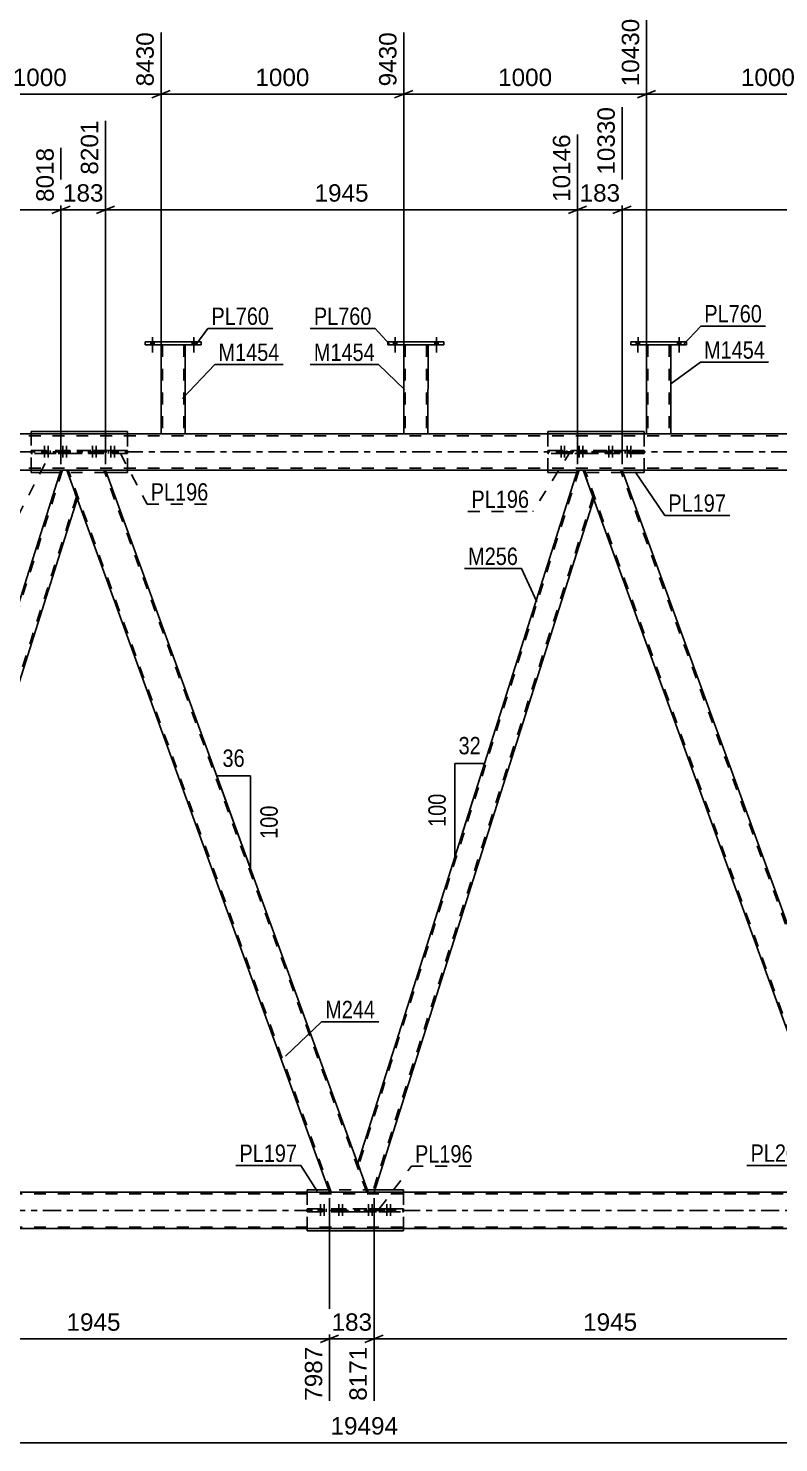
# Model space of a CAD drawing. Header units: millimetres. Extents: x -55 to 786, y -408 to 186.
# Drawn here: x 312.1 to 435.8, y -163.3 to 69.8 of the extents above; entities that cross this region are included whole.
import ezdxf

# ---------------------------------------------------------------- set-up
doc = ezdxf.new("R2010")
doc.units = ezdxf.units.MM
doc.linetypes.add('DXK_LINE_DOT2', pattern=[3.9198, 1.9599, -1.9599])
doc.linetypes.add('DXK_LINE_DOT3', pattern=[5.9187, 2.979, -0.9799, 0.9799, -0.9799])
doc.styles.add('Arial', font='ARIAL.TTF', dxfattribs={"height": 0.2})
doc.styles.add('Arial Narrow', font='ARIALN.TTF', dxfattribs={"height": 0.2})

# ---------------------------------------------------------------- blocks, each defined once
blk = doc.blocks.new('Bolt-318893114-2667 - 2647')
at = {"color": 1, "linetype": 'DXK_LINE_DOT2'}
for p, q in [((359.91, -124.75), (359.91, -125.23)), ((360.27, -123.95), (360.27, -126.95)), ((360.51, -124.75), (360.51, -125.23)), ((360.63, -124.75), (360.63, -125.23)), ((360.87, -123.95), (360.87, -126.95)), ((361.23, -124.75), (361.23, -125.23)), ((362.92, -124.75), (362.92, -125.23)), ((363.28, -123.95), (363.28, -126.95)), ((363.53, -124.75), (363.53, -125.23)), ((363.64, -124.75), (363.64, -125.23)), ((363.89, -123.95), (363.89, -126.95)), ((364.25, -124.75), (364.25, -125.23))]:
    blk.add_line(p, q, dxfattribs=at)
blk = doc.blocks.new('Bolt-318893114-2668 - 2647')
at = {"color": 1, "linetype": 'DXK_LINE_DOT2'}
for p, q in [((367.82, -124.75), (367.82, -125.23)), ((368.18, -123.95), (368.18, -127.15)), ((368.42, -124.75), (368.42, -125.23)), ((368.54, -124.75), (368.54, -125.23)), ((368.78, -123.95), (368.78, -127.15)), ((369.14, -124.75), (369.14, -125.23)), ((370.83, -124.75), (370.83, -125.23)), ((371.19, -123.95), (371.19, -127.15)), ((371.43, -124.75), (371.43, -125.23)), ((371.55, -124.75), (371.55, -125.23)), ((371.79, -123.95), (371.79, -127.15)), ((372.15, -124.75), (372.15, -125.23))]:
    blk.add_line(p, q, dxfattribs=at)
blk = doc.blocks.new('Bolt-318893114-2880 - 2647')
at = {"color": 1, "linetype": 'DXK_LINE_DOT2'}
for p, q in [((314.41, 0.23), (314.41, -0.25)), ((314.77, 1.03), (314.77, -2.17)), ((315.01, 0.23), (315.01, -0.25)), ((315.13, 0.23), (315.13, -0.25)), ((315.37, 1.03), (315.37, -2.17)), ((315.73, 0.23), (315.73, -0.25)), ((317.43, 0.23), (317.43, -0.25)), ((317.79, 1.03), (317.79, -2.17)), ((318.03, 0.23), (318.03, -0.25)), ((318.15, 0.23), (318.15, -0.25)), ((318.39, 1.03), (318.39, -2.17)), ((318.75, 0.23), (318.75, -0.25))]:
    blk.add_line(p, q, dxfattribs=at)
blk = doc.blocks.new('Bolt-318893114-2704 - 2647')
at = {"color": 1, "linetype": 'DXK_LINE_DOT2'}
for p, q in [((407.45, 0.23), (407.45, -0.25)), ((407.81, 1.03), (407.81, -1.97)), ((408.06, 0.23), (408.06, -0.25)), ((408.17, 0.23), (408.17, -0.25)), ((408.42, 1.03), (408.42, -1.97)), ((408.78, 0.23), (408.78, -0.25)), ((410.47, 0.23), (410.47, -0.25)), ((410.83, 1.03), (410.83, -1.97)), ((411.07, 0.23), (411.07, -0.25)), ((411.19, 0.23), (411.19, -0.25)), ((411.43, 1.03), (411.43, -1.97)), ((411.79, 0.23), (411.79, -0.25))]:
    blk.add_line(p, q, dxfattribs=at)
blk = doc.blocks.new('Part-318893114-2771 - 2647')
at = {"color": 2, "linetype": 'Continuous'}
for p, q in [((402.63, -3), (366.41, -117.23)), ((405.32, -7.77), (369.09, -122))]:
    blk.add_line(p, q, dxfattribs=at)
at = {"color": 7, "linetype": 'DXK_LINE_DOT2'}
for p, q in [((402.89, -3), (366.54, -117.6)), ((403.58, -3), (402.63, -3)), ((403.58, -3), (405.32, -7.77)), ((405.18, -7.4), (368.84, -122)), ((368.15, -122), (366.41, -117.23)), ((369.09, -122), (368.15, -122))]:
    blk.add_line(p, q, dxfattribs=at)
blk = doc.blocks.new('Bolt-318893114-2787 - 2647')
at = {"linetype": 'Continuous'}
for points in [[(412.31, 17.64), (412.87, 17.64), (412.87, 18.12), (412.31, 18.12)], [(412.31, 17.64), (412.87, 17.64), (412.87, 18.12), (412.31, 18.12)], [(419.11, 17.64), (419.67, 17.64), (419.67, 18.12), (419.11, 18.12)], [(419.11, 17.64), (419.67, 17.64), (419.67, 18.12), (419.11, 18.12)]]:
    blk.add_hatch(color=1, dxfattribs=at).paths.add_polyline_path(points)
at = {"color": 1, "linetype": 'Continuous'}
for p, q in [((412.6, 18.92), (412.59, 16.4)), ((412.6, 18.92), (412.59, 16.4)), ((419.4, 18.92), (419.39, 16.4)), ((419.4, 18.92), (419.39, 16.4)), ((412.31, 18.12), (412.31, 17.64)), ((412.31, 18.12), (412.31, 17.64)), ((412.87, 18.12), (412.87, 17.64)), ((412.87, 18.12), (412.87, 17.64)), ((419.11, 18.12), (419.11, 17.64)), ((419.11, 18.12), (419.11, 17.64)), ((419.67, 18.12), (419.67, 17.64)), ((419.67, 18.12), (419.67, 17.64))]:
    blk.add_line(p, q, dxfattribs=at)
blk = doc.blocks.new('Part-318893114-2817 - 2647')
at = {"color": 2, "linetype": 'Continuous'}
for p, q in [((361.76, -122), (318.45, -3)), ((318.45, -3), (324.83, -3)), ((368.15, -122), (324.83, -3)), ((368.11, -122), (361.76, -122)), ((368.15, -122), (368.11, -122))]:
    blk.add_line(p, q, dxfattribs=at)
at = {"color": 7, "linetype": 'DXK_LINE_DOT2'}
for p, q in [((362.02, -122), (318.7, -3)), ((367.89, -122), (324.58, -3))]:
    blk.add_line(p, q, dxfattribs=at)
blk = doc.blocks.new('Bolt-318893114-2853 - 2647')
at = {"color": 1, "linetype": 'DXK_LINE_DOT2'}
for p, q in [((399.55, 0.23), (399.55, -0.25)), ((399.91, 1.03), (399.91, -2.17)), ((400.15, 0.23), (400.15, -0.25)), ((400.27, 0.23), (400.27, -0.25)), ((400.51, 1.03), (400.51, -2.17)), ((400.87, 0.23), (400.87, -0.25)), ((402.56, 0.23), (402.56, -0.25)), ((402.92, 1.03), (402.92, -2.17)), ((403.16, 0.23), (403.16, -0.25)), ((403.28, 0.23), (403.28, -0.25)), ((403.52, 1.03), (403.52, -2.17)), ((403.88, 0.23), (403.88, -0.25))]:
    blk.add_line(p, q, dxfattribs=at)
blk = doc.blocks.new('Bolt-318893114-2854 - 2647')
at = {"linetype": 'Continuous'}
for points in [[(372.31, 17.64), (372.87, 17.64), (372.87, 18.12), (372.31, 18.12)], [(372.31, 17.64), (372.87, 17.64), (372.87, 18.12), (372.31, 18.12)], [(379.11, 17.64), (379.67, 17.64), (379.67, 18.12), (379.11, 18.12)], [(379.11, 17.64), (379.67, 17.64), (379.67, 18.12), (379.11, 18.12)]]:
    blk.add_hatch(color=1, dxfattribs=at).paths.add_polyline_path(points)
at = {"color": 1, "linetype": 'Continuous'}
for p, q in [((372.59, 18.92), (372.59, 16.4)), ((372.59, 18.92), (372.59, 16.4)), ((379.39, 18.92), (379.39, 16.4)), ((379.39, 18.92), (379.39, 16.4)), ((372.31, 18.12), (372.31, 17.64)), ((372.31, 18.12), (372.31, 17.64)), ((372.87, 18.12), (372.87, 17.64)), ((372.87, 18.12), (372.87, 17.64)), ((379.11, 18.12), (379.11, 17.64)), ((379.11, 18.12), (379.11, 17.64)), ((379.67, 18.12), (379.67, 17.64)), ((379.67, 18.12), (379.67, 17.64))]:
    blk.add_line(p, q, dxfattribs=at)
blk = doc.blocks.new('Bolt-318893114-2855 - 2647')
at = {"color": 1, "linetype": 'DXK_LINE_DOT2'}
for p, q in [((322.32, 0.23), (322.32, -0.25)), ((322.68, 1.03), (322.68, -1.97)), ((322.92, 0.23), (322.92, -0.25)), ((323.04, 0.23), (323.04, -0.25)), ((323.28, 1.03), (323.28, -1.97)), ((323.64, 0.23), (323.64, -0.25)), ((325.34, 0.23), (325.34, -0.25)), ((325.7, 1.03), (325.7, -1.97)), ((325.94, 0.23), (325.94, -0.25)), ((326.06, 0.23), (326.06, -0.25)), ((326.3, 1.03), (326.3, -1.97)), ((326.66, 0.23), (326.66, -0.25))]:
    blk.add_line(p, q, dxfattribs=at)
blk = doc.blocks.new('Bolt-318893114-2879 - 2647')
at = {"linetype": 'Continuous'}
for points in [[(332.31, 17.64), (332.87, 17.64), (332.87, 18.12), (332.31, 18.12)], [(332.31, 17.64), (332.87, 17.64), (332.87, 18.12), (332.31, 18.12)], [(339.11, 17.64), (339.67, 17.64), (339.67, 18.12), (339.11, 18.12)], [(339.11, 17.64), (339.67, 17.64), (339.67, 18.12), (339.11, 18.12)]]:
    blk.add_hatch(color=1, dxfattribs=at).paths.add_polyline_path(points)
at = {"color": 1, "linetype": 'Continuous'}
for p, q in [((332.6, 18.92), (332.59, 16.4)), ((332.6, 18.92), (332.59, 16.4)), ((339.4, 18.92), (339.39, 16.4)), ((339.4, 18.92), (339.39, 16.4)), ((332.31, 18.12), (332.31, 17.64)), ((332.31, 18.12), (332.31, 17.64)), ((332.87, 18.12), (332.87, 17.64)), ((332.87, 18.12), (332.87, 17.64)), ((339.11, 18.12), (339.11, 17.64)), ((339.11, 18.12), (339.11, 17.64)), ((339.67, 18.12), (339.67, 17.64)), ((339.67, 18.12), (339.67, 17.64))]:
    blk.add_line(p, q, dxfattribs=at)
blk = doc.blocks.new('Part-318893114-2912 - 2647')
at = {"color": 2, "linetype": 'Continuous'}
for p, q in [((317.5, -3), (281.28, -117.23)), ((320.18, -7.77), (283.96, -122))]:
    blk.add_line(p, q, dxfattribs=at)
at = {"color": 7, "linetype": 'DXK_LINE_DOT2'}
for p, q in [((317.75, -3), (281.41, -117.6)), ((318.45, -3), (317.5, -3)), ((318.45, -3), (320.18, -7.77)), ((320.05, -7.4), (283.71, -122)), ((283.01, -122), (281.28, -117.23)), ((283.96, -122), (283.01, -122))]:
    blk.add_line(p, q, dxfattribs=at)
blk = doc.blocks.new('Part-318893114-2917 - 2647')
at = {"color": 2, "linetype": 'Continuous'}
for p, q in [((446.89, -122), (403.58, -3)), ((403.58, -3), (409.97, -3)), ((453.28, -122), (409.97, -3)), ((453.24, -122), (446.89, -122)), ((453.28, -122), (453.24, -122))]:
    blk.add_line(p, q, dxfattribs=at)
at = {"color": 7, "linetype": 'DXK_LINE_DOT2'}
for p, q in [((447.15, -122), (403.84, -3)), ((453.02, -122), (409.71, -3))]:
    blk.add_line(p, q, dxfattribs=at)
blk = doc.blocks.new('Part-318893114-3226 - 2647')
at = {"color": 2, "linetype": 'Continuous'}
for p, q in [((413.99, 17.64), (413.99, 3)), ((417.99, 3), (417.99, 17.64))]:
    blk.add_line(p, q, dxfattribs=at)
at = {"color": 7, "linetype": 'DXK_LINE_DOT2'}
for p, q in [((417.99, 17.64), (413.99, 17.64)), ((414.23, 17.64), (414.23, 3)), ((417.75, 17.64), (417.75, 3)), ((417.99, 3), (413.99, 3)), ((417.99, 3), (417.99, 3)), ((417.99, 3), (417.99, 3))]:
    blk.add_line(p, q, dxfattribs=at)
blk = doc.blocks.new('Part-318893114-2940 - 2647')
at = {"color": 2, "linetype": 'Continuous'}
for p, q in [((312.61, 3.39), (312.61, 3)), ((328.46, 3.39), (312.61, 3.39)), ((328.46, 3.39), (328.46, 3)), ((312.61, -3), (312.61, -3.41)), ((312.61, -3.41), (317.37, -3.41)), ((328.46, -3.41), (324.98, -3.41)), ((328.46, -3.41), (328.46, -3))]:
    blk.add_line(p, q, dxfattribs=at)
at = {"color": 7, "linetype": 'DXK_LINE_DOT2'}
for p, q in [((312.61, 3), (312.61, -3)), ((328.46, 3), (328.46, 2.95)), ((328.46, -3), (328.46, 2.95)), ((324.98, -3.41), (317.37, -3.41))]:
    blk.add_line(p, q, dxfattribs=at)
blk = doc.blocks.new('Part-318893114-2945 - 2647')
at = {"color": 7, "linetype": 'DXK_LINE_DOT2'}
for p, q in [((312.61, 0.23), (328.46, 0.23)), ((319.02, 0.23), (312.61, 0.23)), ((312.61, 0.23), (312.61, 0.23)), ((312.61, -0.25), (312.61, 0.23)), ((322.05, 0.23), (319.02, 0.23)), ((319.02, 0.23), (319.02, -0.25)), ((328.46, 0.23), (322.05, 0.23)), ((322.05, 0.23), (322.05, -0.25)), ((328.46, 0.23), (328.46, 0.23)), ((328.46, 0.23), (328.46, -0.25)), ((328.46, -0.25), (312.61, -0.25)), ((319.02, -0.25), (312.61, -0.25)), ((319.02, -0.25), (322.05, -0.25)), ((322.05, -0.25), (328.46, -0.25))]:
    blk.add_line(p, q, dxfattribs=at)
blk = doc.blocks.new('Part-318893114-2978 - 2647')
at = {"color": 2, "linetype": 'Continuous'}
for p, q in [((397.74, 3.39), (397.74, 3)), ((413.6, 3.39), (397.74, 3.39)), ((413.6, 3.39), (413.6, 3)), ((397.74, -3.41), (397.74, -3)), ((402.5, -3.41), (397.74, -3.41)), ((413.6, -3.41), (410.12, -3.41)), ((413.6, -3.41), (413.6, -3))]:
    blk.add_line(p, q, dxfattribs=at)
at = {"color": 7, "linetype": 'DXK_LINE_DOT2'}
for p, q in [((397.74, 3), (397.74, 2.95)), ((397.74, -3), (397.74, 2.95)), ((413.6, 3), (413.6, 2.95)), ((413.6, -3), (413.6, 2.95)), ((410.12, -3.41), (402.5, -3.41))]:
    blk.add_line(p, q, dxfattribs=at)
blk = doc.blocks.new('Part-318893114-2983 - 2647')
at = {"color": 7, "linetype": 'DXK_LINE_DOT2'}
for p, q in [((397.74, 0.23), (413.6, 0.23)), ((404.15, 0.23), (397.74, 0.23)), ((397.74, 0.23), (397.74, 0.23)), ((397.74, -0.25), (397.74, 0.23)), ((407.19, 0.23), (404.15, 0.23)), ((404.15, 0.23), (404.15, -0.25)), ((413.6, 0.23), (407.19, 0.23)), ((407.19, 0.23), (407.19, -0.25)), ((413.6, 0.23), (413.6, 0.23)), ((413.6, 0.23), (413.6, -0.25)), ((413.6, -0.25), (397.74, -0.25)), ((404.15, -0.25), (397.74, -0.25)), ((404.15, -0.25), (407.19, -0.25)), ((407.19, -0.25), (413.6, -0.25))]:
    blk.add_line(p, q, dxfattribs=at)
blk = doc.blocks.new('Part-318893114-3007 - 2647')
at = {"color": 2, "linetype": 'Continuous'}
for p, q in [((361.61, -121.59), (358.1, -121.59)), ((358.1, -122), (358.1, -121.59)), ((373.96, -121.59), (369.23, -121.59)), ((373.96, -122), (373.96, -121.59)), ((358.1, -128.39), (358.1, -128)), ((373.96, -128.39), (373.96, -128)), ((373.96, -128.39), (358.1, -128.39))]:
    blk.add_line(p, q, dxfattribs=at)
at = {"color": 7, "linetype": 'DXK_LINE_DOT2'}
for p, q in [((358.1, -128), (358.1, -122)), ((369.23, -121.59), (361.61, -121.59)), ((373.96, -128), (373.96, -122))]:
    blk.add_line(p, q, dxfattribs=at)
blk = doc.blocks.new('Part-318893114-3025 - 2647')
at = {"color": 7, "linetype": 'DXK_LINE_DOT2'}
for p, q in [((358.1, -124.75), (373.96, -124.75)), ((364.51, -124.75), (358.1, -124.75)), ((358.1, -124.75), (358.1, -124.75)), ((358.1, -124.75), (358.1, -125.23)), ((358.1, -125.23), (373.96, -125.23)), ((364.51, -125.23), (358.1, -125.23)), ((367.55, -124.75), (364.51, -124.75)), ((364.51, -124.75), (364.51, -125.23)), ((364.51, -125.23), (367.55, -125.23)), ((373.96, -124.75), (367.55, -124.75)), ((367.55, -124.75), (367.55, -125.23)), ((367.55, -125.23), (373.96, -125.23)), ((373.96, -124.75), (373.96, -124.75)), ((373.96, -125.23), (373.96, -124.75))]:
    blk.add_line(p, q, dxfattribs=at)
blk = doc.blocks.new('Part-318893114-3066 - 2647')
at = {"color": 2, "linetype": 'Continuous'}
for p, q in [((371.39, 17.64), (371.39, 18.12)), ((380.59, 18.12), (371.39, 18.12)), ((380.59, 17.64), (371.39, 17.64)), ((380.59, 17.64), (380.59, 18.12))]:
    blk.add_line(p, q, dxfattribs=at)
blk = doc.blocks.new('Part-318893114-3071 - 2647')
at = {"color": 2, "linetype": 'Continuous'}
for p, q in [((373.99, 17.64), (373.98, 3)), ((377.98, 3), (377.99, 17.64))]:
    blk.add_line(p, q, dxfattribs=at)
at = {"color": 7, "linetype": 'DXK_LINE_DOT2'}
for p, q in [((377.99, 17.64), (373.99, 17.64)), ((374.23, 17.64), (374.22, 3)), ((377.75, 17.64), (377.74, 3)), ((377.98, 3), (373.98, 3)), ((377.98, 3), (377.98, 3)), ((377.98, 3), (377.98, 3))]:
    blk.add_line(p, q, dxfattribs=at)
blk = doc.blocks.new('Part-318893114-3076 - 2647')
at = {"color": 2, "linetype": 'Continuous'}
for p, q in [((331.39, 17.64), (331.39, 18.12)), ((340.59, 18.12), (331.39, 18.12)), ((340.59, 17.64), (331.39, 17.64)), ((340.59, 17.64), (340.59, 18.12))]:
    blk.add_line(p, q, dxfattribs=at)
blk = doc.blocks.new('Part-318893114-3128 - 2647')
at = {"color": 2, "linetype": 'Continuous'}
for p, q in [((333.99, 17.64), (333.99, 3)), ((337.99, 3), (337.99, 17.64))]:
    blk.add_line(p, q, dxfattribs=at)
at = {"color": 7, "linetype": 'DXK_LINE_DOT2'}
for p, q in [((337.99, 17.64), (333.99, 17.64)), ((334.23, 17.64), (334.23, 3)), ((337.75, 17.64), (337.75, 3)), ((337.99, 3), (333.99, 3)), ((337.99, 3), (337.99, 3)), ((337.99, 3), (337.99, 3))]:
    blk.add_line(p, q, dxfattribs=at)
blk = doc.blocks.new('Part-318893114-3148 - 2647')
at = {"color": 2, "linetype": 'Continuous'}
for p, q in [((411.39, 17.64), (411.39, 18.12)), ((420.59, 18.12), (411.39, 18.12)), ((420.59, 17.64), (411.39, 17.64)), ((420.59, 17.64), (420.59, 18.12))]:
    blk.add_line(p, q, dxfattribs=at)
blk = doc.blocks.new('Part-318893114-3174 - 2647')
at = {"color": 7, "linetype": 'DXK_LINE_DOT2'}
for p, q in [((722.69, -122.24), (42.27, -122.24)), ((368.15, -122), (361.76, -122)), ((722.69, -127.76), (42.27, -127.76))]:
    blk.add_line(p, q, dxfattribs=at)
at = {"color": 2, "linetype": 'Continuous'}
for p, q in [((361.76, -122), (283.01, -122)), ((446.89, -122), (368.15, -122)), ((722.69, -128), (46.27, -128))]:
    blk.add_line(p, q, dxfattribs=at)
at = {"color": 7, "linetype": 'DXK_LINE_DOT3'}
blk.add_line((42.27, -125), (722.69, -125), dxfattribs=at)
blk = doc.blocks.new('Part-318893114-3189 - 2647')
at = {"color": 2, "linetype": 'Continuous'}
for p, q in [((698.22, 3), (32.07, 3)), ((318.45, -3), (239.7, -3)), ((403.58, -3), (324.83, -3)), ((488.74, -3), (409.97, -3))]:
    blk.add_line(p, q, dxfattribs=at)
at = {"color": 7, "linetype": 'DXK_LINE_DOT2'}
for p, q in [((702.22, 2.68), (32.07, 2.68)), ((702.22, -2.68), (32.07, -2.68)), ((324.83, -3), (318.45, -3)), ((409.97, -3), (403.58, -3))]:
    blk.add_line(p, q, dxfattribs=at)
at = {"color": 7, "linetype": 'DXK_LINE_DOT3'}
blk.add_line((32.07, 0), (712.22, 0), dxfattribs=at)
blk = doc.blocks.new('StraightDimension-318893114-3687 - 2647')
at = {"color": 7, "linetype": 'Continuous'}
for p, q in [((409.97, -2), (409.97, 56.82)), ((487.77, -2), (487.77, 52.32)), ((411.47, 40.5), (408.47, 39.3)), ((409.97, 39.9), (487.77, 39.9)), ((486.27, 39.3), (489.27, 40.5))]:
    blk.add_line(p, q, dxfattribs=at)
at = {"color": 0, "linetype": 'Continuous'}
blk.add_wipeout([(487.17, 52.92), (482.97, 52.92), (482.97, 40.6), (487.17, 40.6)], dxfattribs=at)
at = {"color": 0}
blk.add_wipeout([(453.91, 40.65), (453.91, 44.85), (443.82, 44.85), (443.82, 40.65)], dxfattribs=at)
at = {"color": 3, "linetype": 'Continuous', "style": 'Arial'}
blk.add_text('12275', height=2.865, rotation=90.0002, dxfattribs=at).set_placement((486.57, 41.2))
at = {"color": 3, "style": 'Arial'}
blk.add_text('1945', height=2.865, dxfattribs=at).set_placement((444.42, 41.25))
blk = doc.blocks.new('StraightDimension-318893114-3668 - 2647')
at = {"color": 7, "linetype": 'Continuous'}
for p, q in [((409.97, -2), (409.97, 56.82)), ((402.63, -2), (402.63, 52.32)), ((401.13, 39.3), (404.13, 40.5)), ((402.63, 39.9), (409.97, 39.9)), ((411.47, 40.5), (408.47, 39.3))]:
    blk.add_line(p, q, dxfattribs=at)
at = {"color": 0}
blk.add_wipeout([(410.24, 40.65), (410.24, 44.85), (402.37, 44.85), (402.37, 40.65)], dxfattribs=at)
at = {"color": 0, "linetype": 'Continuous'}
blk.add_wipeout([(409.37, 57.42), (405.17, 57.42), (405.17, 45.1), (409.37, 45.1)], dxfattribs=at)
at = {"color": 3, "linetype": 'Continuous', "style": 'Arial'}
blk.add_text('10330', height=2.865, rotation=90.0002, dxfattribs=at).set_placement((408.77, 45.7))
at = {"color": 3, "style": 'Arial'}
blk.add_text('183', height=2.865, dxfattribs=at).set_placement((402.97, 41.25))
blk = doc.blocks.new('StraightDimension-318893114-4038 - 2647')
at = {"color": 7, "linetype": 'Continuous'}
for p, q in [((283.96, -123), (283.96, -156.37)), ((361.76, -123), (361.76, -156.37)), ((285.46, -145.58), (282.46, -146.78)), ((283.96, -146.18), (361.76, -146.18)), ((360.26, -146.78), (363.26, -145.58))]:
    blk.add_line(p, q, dxfattribs=at)
at = {"color": 0}
blk.add_wipeout([(327.91, -145.43), (327.91, -141.23), (317.81, -141.23), (317.81, -145.43)], dxfattribs=at)
at = {"color": 0, "linetype": 'Continuous'}
blk.add_wipeout([(361.16, -146.88), (356.96, -146.88), (356.96, -156.97), (361.16, -156.97)], dxfattribs=at)
at = {"color": 3, "style": 'Arial'}
blk.add_text('1945', height=2.865, dxfattribs=at).set_placement((318.41, -144.83))
at = {"color": 3, "linetype": 'Continuous', "style": 'Arial'}
blk.add_text('7987', height=2.865, rotation=90.0002, dxfattribs=at).set_placement((360.56, -156.37))
blk = doc.blocks.new('StraightDimension-318893114-4450 - 2647')
at = {"color": 7, "linetype": 'Continuous'}
for p, q in [((413.99, 15.44), (413.99, 71.37)), ((373.99, 15.44), (373.99, 69.15)), ((375.49, 59.55), (372.49, 58.35)), ((373.99, 58.95), (413.99, 58.95)), ((412.49, 58.35), (415.49, 59.55))]:
    blk.add_line(p, q, dxfattribs=at)
at = {"color": 0, "linetype": 'Continuous'}
blk.add_wipeout([(413.39, 71.97), (409.19, 71.97), (409.19, 59.65), (413.39, 59.65)], dxfattribs=at)
at = {"color": 0}
blk.add_wipeout([(399.04, 59.7), (399.04, 63.9), (388.94, 63.9), (388.94, 59.7)], dxfattribs=at)
at = {"color": 3, "linetype": 'Continuous', "style": 'Arial'}
blk.add_text('10430', height=2.865, rotation=90.0002, dxfattribs=at).set_placement((412.79, 60.25))
at = {"color": 3, "style": 'Arial'}
blk.add_text('1000', height=2.865, dxfattribs=at).set_placement((389.54, 60.3))
blk = doc.blocks.new('StraightDimension-318893114-4183 - 2647')
at = {"color": 7, "linetype": 'Continuous'}
for p, q in [((361.76, -123), (361.76, -156.37)), ((369.09, -123), (369.09, -156.37)), ((360.26, -146.78), (363.26, -145.58)), ((361.76, -146.18), (369.09, -146.18)), ((370.59, -145.58), (367.59, -146.78))]:
    blk.add_line(p, q, dxfattribs=at)
at = {"color": 0}
blk.add_wipeout([(369.36, -145.43), (369.36, -141.23), (361.49, -141.23), (361.49, -145.43)], dxfattribs=at)
at = {"color": 0, "linetype": 'Continuous'}
blk.add_wipeout([(368.49, -146.88), (364.29, -146.88), (364.29, -156.97), (368.49, -156.97)], dxfattribs=at)
at = {"color": 3, "style": 'Arial'}
blk.add_text('183', height=2.865, dxfattribs=at).set_placement((362.09, -144.83))
at = {"color": 3, "linetype": 'Continuous', "style": 'Arial'}
blk.add_text('8171', height=2.865, rotation=90.0002, dxfattribs=at).set_placement((367.89, -156.37))
blk = doc.blocks.new('StraightDimension-318893114-4440 - 2647')
at = {"color": 7, "linetype": 'Continuous'}
for p, q in [((333.99, 15.44), (333.99, 69.15)), ((373.99, 15.44), (373.99, 69.15)), ((335.49, 59.55), (332.49, 58.35)), ((333.99, 58.95), (373.99, 58.95)), ((372.49, 58.35), (375.49, 59.55))]:
    blk.add_line(p, q, dxfattribs=at)
at = {"color": 0, "linetype": 'Continuous'}
blk.add_wipeout([(373.39, 69.75), (369.19, 69.75), (369.19, 59.65), (373.39, 59.65)], dxfattribs=at)
at = {"color": 0}
blk.add_wipeout([(359.04, 59.7), (359.04, 63.9), (348.94, 63.9), (348.94, 59.7)], dxfattribs=at)
at = {"color": 3, "linetype": 'Continuous', "style": 'Arial'}
blk.add_text('9430', height=2.865, rotation=90.0002, dxfattribs=at).set_placement((372.79, 60.25))
at = {"color": 3, "style": 'Arial'}
blk.add_text('1000', height=2.865, dxfattribs=at).set_placement((349.54, 60.3))
blk = doc.blocks.new('AngleDimension-318893114-3359 - 2647')
at = {"color": 7, "linetype": 'Continuous'}
for p, q in [((347.14, -64.29), (343.18, -53.4)), ((348.72, -53.4), (343.18, -53.4)), ((348.72, -68.63), (343.18, -53.4)), ((348.72, -68.63), (348.72, -53.4))]:
    blk.add_line(p, q, dxfattribs=at)
at = {"color": 0}
for points in [[(348.38, -52.5), (348.38, -48.3), (343.52, -48.3), (343.52, -52.5)], [(353.82, -57.67), (349.62, -57.67), (349.62, -64.36), (353.82, -64.36)]]:
    blk.add_wipeout(points, dxfattribs=at)
at = {"color": 3, "style": 'Arial Narrow'}
blk.add_text('36', height=2.863, dxfattribs=at).set_placement((344.12, -51.9))
blk.add_text('100', height=2.863, rotation=90.0002, dxfattribs=at).set_placement((353.22, -63.76))
blk = doc.blocks.new('AngleDimension-318893114-3373 - 2647')
at = {"color": 7, "linetype": 'Continuous'}
for p, q in [((382.41, -51.33), (387.31, -51.33)), ((382.41, -66.78), (387.31, -51.33)), ((382.41, -66.78), (382.41, -51.33)), ((383.53, -63.24), (387.31, -51.33))]:
    blk.add_line(p, q, dxfattribs=at)
at = {"color": 0}
for points in [[(387.29, -50.43), (387.29, -46.23), (382.43, -46.23), (382.43, -50.43)], [(381.51, -55.71), (377.31, -55.71), (377.31, -62.4), (381.51, -62.4)]]:
    blk.add_wipeout(points, dxfattribs=at)
at = {"color": 3, "style": 'Arial Narrow'}
blk.add_text('32', height=2.863, dxfattribs=at).set_placement((383.03, -49.83))
blk.add_text('100', height=2.863, rotation=90.0002, dxfattribs=at).set_placement((380.91, -61.8))
blk = doc.blocks.new('StraightDimension-318893114-3611 - 2647')
at = {"color": 7, "linetype": 'Continuous'}
for p, q in [((239.7, -2), (239.7, 54.59)), ((317.5, -2), (317.5, 50.09)), ((241.2, 40.5), (238.2, 39.3)), ((239.7, 39.9), (317.5, 39.9)), ((316, 39.3), (319, 40.5))]:
    blk.add_line(p, q, dxfattribs=at)
at = {"color": 0, "linetype": 'Continuous'}
blk.add_wipeout([(316.9, 50.69), (312.7, 50.69), (312.7, 40.6), (316.9, 40.6)], dxfattribs=at)
at = {"color": 0}
blk.add_wipeout([(283.65, 40.65), (283.65, 44.85), (273.55, 44.85), (273.55, 40.65)], dxfattribs=at)
at = {"color": 3, "linetype": 'Continuous', "style": 'Arial'}
blk.add_text('8018', height=2.865, rotation=90.0002, dxfattribs=at).set_placement((316.3, 41.2))
at = {"color": 3, "style": 'Arial'}
blk.add_text('1945', height=2.865, dxfattribs=at).set_placement((274.15, 41.25))
blk = doc.blocks.new('StraightDimension-318893114-3630 - 2647')
at = {"color": 7, "linetype": 'Continuous'}
for p, q in [((324.83, -2), (324.83, 54.59)), ((317.5, -2), (317.5, 50.09)), ((316, 39.3), (319, 40.5)), ((317.5, 39.9), (324.83, 39.9)), ((326.33, 40.5), (323.33, 39.3))]:
    blk.add_line(p, q, dxfattribs=at)
at = {"color": 0}
blk.add_wipeout([(325.1, 40.65), (325.1, 44.85), (317.23, 44.85), (317.23, 40.65)], dxfattribs=at)
at = {"color": 0, "linetype": 'Continuous'}
blk.add_wipeout([(324.23, 55.19), (320.03, 55.19), (320.03, 45.1), (324.23, 45.1)], dxfattribs=at)
at = {"color": 3, "linetype": 'Continuous', "style": 'Arial'}
blk.add_text('8201', height=2.865, rotation=90.0002, dxfattribs=at).set_placement((323.63, 45.7))
at = {"color": 3, "style": 'Arial'}
blk.add_text('183', height=2.865, dxfattribs=at).set_placement((317.83, 41.25))
blk = doc.blocks.new('StraightDimension-318893114-3649 - 2647')
at = {"color": 7, "linetype": 'Continuous'}
for p, q in [((324.83, -2), (324.83, 54.59)), ((402.63, -2), (402.63, 52.32)), ((326.33, 40.5), (323.33, 39.3)), ((324.83, 39.9), (402.63, 39.9)), ((401.13, 39.3), (404.13, 40.5))]:
    blk.add_line(p, q, dxfattribs=at)
at = {"color": 0, "linetype": 'Continuous'}
blk.add_wipeout([(402.03, 52.92), (397.83, 52.92), (397.83, 40.6), (402.03, 40.6)], dxfattribs=at)
at = {"color": 0}
blk.add_wipeout([(368.78, 40.65), (368.78, 44.85), (358.69, 44.85), (358.69, 40.65)], dxfattribs=at)
at = {"color": 3, "linetype": 'Continuous', "style": 'Arial'}
blk.add_text('10146', height=2.865, rotation=90.0002, dxfattribs=at).set_placement((401.43, 41.2))
at = {"color": 3, "style": 'Arial'}
blk.add_text('1945', height=2.865, dxfattribs=at).set_placement((359.29, 41.25))
blk = doc.blocks.new('StraightDimension-318893114-3912 - 2647')
at = {"color": 7, "linetype": 'Continuous'}
blk.add_line((-0.64, -163.28), (735.59, -163.28), dxfattribs=at)
at = {"color": 0}
blk.add_wipeout([(373.63, -162.53), (373.63, -158.33), (361.32, -158.33), (361.32, -162.53)], dxfattribs=at)
at = {"color": 3, "style": 'Arial'}
blk.add_text('19494', height=2.865, dxfattribs=at).set_placement((361.92, -161.93))
blk = doc.blocks.new('StraightDimension-318893114-4164 - 2647')
at = {"color": 7, "linetype": 'Continuous'}
for p, q in [((369.09, -123), (369.09, -156.37)), ((446.89, -123), (446.89, -158.6)), ((370.59, -145.58), (367.59, -146.78)), ((369.09, -146.18), (446.89, -146.18)), ((445.39, -146.78), (448.39, -145.58))]:
    blk.add_line(p, q, dxfattribs=at)
at = {"color": 0}
blk.add_wipeout([(413.04, -145.43), (413.04, -141.23), (402.95, -141.23), (402.95, -145.43)], dxfattribs=at)
at = {"color": 0, "linetype": 'Continuous'}
blk.add_wipeout([(446.29, -146.88), (442.09, -146.88), (442.09, -159.2), (446.29, -159.2)], dxfattribs=at)
at = {"color": 3, "style": 'Arial'}
blk.add_text('1945', height=2.865, dxfattribs=at).set_placement((403.55, -144.83))
at = {"color": 3, "linetype": 'Continuous', "style": 'Arial'}
blk.add_text('10116', height=2.865, rotation=90.0002, dxfattribs=at).set_placement((445.69, -158.6))
blk = doc.blocks.new('StraightDimension-318893114-4430 - 2647')
at = {"color": 7, "linetype": 'Continuous'}
for p, q in [((293.99, 15.44), (293.99, 69.15)), ((333.99, 15.44), (333.99, 69.15)), ((295.49, 59.55), (292.49, 58.35)), ((293.99, 58.95), (333.99, 58.95)), ((332.49, 58.35), (335.49, 59.55))]:
    blk.add_line(p, q, dxfattribs=at)
at = {"color": 0, "linetype": 'Continuous'}
blk.add_wipeout([(333.39, 69.75), (329.19, 69.75), (329.19, 59.65), (333.39, 59.65)], dxfattribs=at)
at = {"color": 0}
blk.add_wipeout([(319.04, 59.7), (319.04, 63.9), (308.95, 63.9), (308.95, 59.7)], dxfattribs=at)
at = {"color": 3, "linetype": 'Continuous', "style": 'Arial'}
blk.add_text('8430', height=2.865, rotation=90.0002, dxfattribs=at).set_placement((332.79, 60.25))
at = {"color": 3, "style": 'Arial'}
blk.add_text('1000', height=2.865, dxfattribs=at).set_placement((309.55, 60.3))
blk = doc.blocks.new('StraightDimension-318893114-4460 - 2647')
at = {"color": 7, "linetype": 'Continuous'}
for p, q in [((413.99, 15.44), (413.99, 71.37)), ((453.99, 15.44), (453.99, 71.37)), ((415.49, 59.55), (412.49, 58.35)), ((413.99, 58.95), (453.99, 58.95)), ((452.49, 58.35), (455.49, 59.55))]:
    blk.add_line(p, q, dxfattribs=at)
at = {"color": 0, "linetype": 'Continuous'}
blk.add_wipeout([(453.39, 71.97), (449.19, 71.97), (449.19, 59.65), (453.39, 59.65)], dxfattribs=at)
at = {"color": 0}
blk.add_wipeout([(439.04, 59.7), (439.04, 63.9), (428.95, 63.9), (428.95, 59.7)], dxfattribs=at)
at = {"color": 3, "linetype": 'Continuous', "style": 'Arial'}
blk.add_text('11430', height=2.865, rotation=90.0002, dxfattribs=at).set_placement((452.79, 60.25))
at = {"color": 3, "style": 'Arial'}
blk.add_text('1000', height=2.865, dxfattribs=at).set_placement((429.55, 60.3))
blk = doc.blocks.new('Mark-318893114-3067 - 2647')
at = {"color": 0}
blk.add_wipeout([(369.23, 14.99), (369.23, 17.99), (359.18, 17.99), (359.18, 14.99)], dxfattribs=at)
blk.add_wipeout([(369.23, 14.99), (369.23, 17.99), (359.18, 17.99), (359.18, 14.99)], dxfattribs=at)
at = {"color": 30, "linetype": 'Continuous'}
for p in [(358.58, 14.39), (374.09, 10.27)]:
    blk.add_line(p, (369.83, 14.39), dxfattribs=at)
at = {"color": 3, "style": 'Arial Narrow'}
blk.add_text('M1454', height=2.863, dxfattribs=at).set_placement((359.18, 14.99))
blk = doc.blocks.new('Mark-318893114-2767 - 2647')
at = {"color": 0}
blk.add_wipeout([(392.82, -18.63), (392.82, -15.63), (384.6, -15.63), (384.6, -18.63)], dxfattribs=at)
blk.add_wipeout([(392.82, -18.63), (392.82, -15.63), (384.6, -15.63), (384.6, -18.63)], dxfattribs=at)
at = {"color": 30, "linetype": 'Continuous'}
for p in [(384, -19.23), (395.93, -24.71)]:
    blk.add_line(p, (393.42, -19.23), dxfattribs=at)
at = {"color": 3, "style": 'Arial Narrow'}
blk.add_text('M256', height=2.863, dxfattribs=at).set_placement((384.6, -18.63))
blk = doc.blocks.new('Mark-318893114-2813 - 2647')
at = {"color": 0}
blk.add_wipeout([(369.27, -93.32), (369.27, -90.32), (361.05, -90.32), (361.05, -93.32)], dxfattribs=at)
blk.add_wipeout([(369.27, -93.32), (369.27, -90.32), (361.05, -90.32), (361.05, -93.32)], dxfattribs=at)
at = {"color": 30, "linetype": 'Continuous'}
for p, q in [((354.52, -99.58), (360.45, -93.92)), ((360.45, -93.92), (369.87, -93.92))]:
    blk.add_line(p, q, dxfattribs=at)
at = {"color": 3, "style": 'Arial Narrow'}
blk.add_text('M244', height=2.863, dxfattribs=at).set_placement((361.05, -93.32))
blk = doc.blocks.new('Mark-318893114-2864 - 2647')
at = {"color": 0}
blk.add_wipeout([(440.65, -116.99), (440.65, -113.99), (431.15, -113.99), (431.15, -116.99)], dxfattribs=at)
blk.add_wipeout([(440.65, -116.99), (440.65, -113.99), (431.15, -113.99), (431.15, -116.99)], dxfattribs=at)
at = {"color": 30, "linetype": 'Continuous'}
for p in [(430.55, -117.59), (443.74, -121.89)]:
    blk.add_line(p, (441.25, -117.59), dxfattribs=at)
at = {"color": 3, "style": 'Arial Narrow'}
blk.add_text('PL206', height=2.863, dxfattribs=at).set_placement((431.15, -116.99))
blk = doc.blocks.new('Mark-318893114-3144 - 2647')
at = {"color": 0}
blk.add_wipeout([(433.03, 21.35), (433.03, 24.35), (423.53, 24.35), (423.53, 21.35)], dxfattribs=at)
blk.add_wipeout([(433.03, 21.35), (433.03, 24.35), (423.53, 24.35), (423.53, 21.35)], dxfattribs=at)
at = {"color": 30, "linetype": 'Continuous'}
for p, q in [((420.05, 17.64), (422.93, 20.75)), ((422.93, 20.75), (433.63, 20.75))]:
    blk.add_line(p, q, dxfattribs=at)
at = {"color": 3, "style": 'Arial Narrow'}
blk.add_text('PL760', height=2.863, dxfattribs=at).set_placement((423.53, 21.35))
blk = doc.blocks.new('Mark-318893114-3222 - 2647')
at = {"color": 0}
blk.add_wipeout([(433.53, 15.37), (433.53, 18.37), (423.48, 18.37), (423.48, 15.37)], dxfattribs=at)
blk.add_wipeout([(433.53, 15.37), (433.53, 18.37), (423.48, 18.37), (423.48, 15.37)], dxfattribs=at)
at = {"color": 30, "linetype": 'Continuous'}
for p, q in [((417.99, 11.22), (422.88, 14.77)), ((422.88, 14.77), (434.13, 14.77))]:
    blk.add_line(p, q, dxfattribs=at)
at = {"color": 3, "style": 'Arial Narrow'}
blk.add_text('M1454', height=2.863, dxfattribs=at).set_placement((423.48, 15.37))
blk = doc.blocks.new('Mark-318893114-2936 - 2647')
at = {"color": 0}
blk.add_wipeout([(309.11, -11.33), (309.11, -8.33), (299.6, -8.33), (299.6, -11.33)], dxfattribs=at)
blk.add_wipeout([(309.11, -11.33), (309.11, -8.33), (299.6, -8.33), (299.6, -11.33)], dxfattribs=at)
at = {"color": 30, "linetype": 'DXK_LINE_DOT2'}
for p in [(314.88, -1.91), (299, -11.93)]:
    blk.add_line(p, (309.71, -11.93), dxfattribs=at)
at = {"color": 3, "style": 'Arial Narrow'}
blk.add_text('PL197', height=2.863, dxfattribs=at).set_placement((299.6, -11.33))
blk = doc.blocks.new('Mark-318893114-2941 - 2647')
at = {"color": 0}
blk.add_wipeout([(341.8, -8.02), (341.8, -5.02), (332.29, -5.02), (332.29, -8.02)], dxfattribs=at)
blk.add_wipeout([(341.8, -8.02), (341.8, -5.02), (332.29, -5.02), (332.29, -8.02)], dxfattribs=at)
at = {"color": 30, "linetype": 'DXK_LINE_DOT2'}
for p, q in [((327.3, -0.25), (331.69, -8.62)), ((331.69, -8.62), (342.4, -8.62))]:
    blk.add_line(p, q, dxfattribs=at)
at = {"color": 3, "style": 'Arial Narrow'}
blk.add_text('PL196', height=2.863, dxfattribs=at).set_placement((332.29, -8.02))
blk = doc.blocks.new('Mark-318893114-2974 - 2647')
at = {"color": 0}
blk.add_wipeout([(427.11, -9.87), (427.11, -6.87), (417.6, -6.87), (417.6, -9.87)], dxfattribs=at)
blk.add_wipeout([(427.11, -9.87), (427.11, -6.87), (417.6, -6.87), (417.6, -9.87)], dxfattribs=at)
at = {"color": 30, "linetype": 'Continuous'}
for p, q in [((412.14, -3.27), (417, -10.47)), ((417, -10.47), (427.71, -10.47))]:
    blk.add_line(p, q, dxfattribs=at)
at = {"color": 3, "style": 'Arial Narrow'}
blk.add_text('PL197', height=2.863, dxfattribs=at).set_placement((417.6, -9.87))
blk = doc.blocks.new('Mark-318893114-2979 - 2647')
at = {"color": 0}
blk.add_wipeout([(394.65, -9.22), (394.65, -6.22), (385.15, -6.22), (385.15, -9.22)], dxfattribs=at)
blk.add_wipeout([(394.65, -9.22), (394.65, -6.22), (385.15, -6.22), (385.15, -9.22)], dxfattribs=at)
at = {"color": 30, "linetype": 'DXK_LINE_DOT2'}
for p in [(401.59, 0.23), (384.55, -9.82)]:
    blk.add_line(p, (395.25, -9.82), dxfattribs=at)
at = {"color": 3, "style": 'Arial Narrow'}
blk.add_text('PL196', height=2.863, dxfattribs=at).set_placement((385.15, -9.22))
blk = doc.blocks.new('Mark-318893114-3003 - 2647')
at = {"color": 0}
blk.add_wipeout([(356.41, -117.01), (356.41, -114.01), (346.91, -114.01), (346.91, -117.01)], dxfattribs=at)
blk.add_wipeout([(356.41, -117.01), (356.41, -114.01), (346.91, -114.01), (346.91, -117.01)], dxfattribs=at)
at = {"color": 30, "linetype": 'Continuous'}
for p in [(346.31, -117.61), (359.7, -121.82)]:
    blk.add_line(p, (357.01, -117.61), dxfattribs=at)
at = {"color": 3, "style": 'Arial Narrow'}
blk.add_text('PL197', height=2.863, dxfattribs=at).set_placement((346.91, -117.01))
blk = doc.blocks.new('Mark-318893114-3021 - 2647')
at = {"color": 0}
blk.add_wipeout([(385.36, -117.11), (385.36, -114.11), (375.85, -114.11), (375.85, -117.11)], dxfattribs=at)
blk.add_wipeout([(385.36, -117.11), (385.36, -114.11), (375.85, -114.11), (375.85, -117.11)], dxfattribs=at)
at = {"color": 30, "linetype": 'DXK_LINE_DOT2'}
for p, q in [((369.96, -124.75), (375.25, -117.71)), ((375.25, -117.71), (385.96, -117.71))]:
    blk.add_line(p, q, dxfattribs=at)
at = {"color": 3, "style": 'Arial Narrow'}
blk.add_text('PL196', height=2.863, dxfattribs=at).set_placement((375.85, -117.11))
blk = doc.blocks.new('Mark-318893114-3062 - 2647')
at = {"color": 0}
blk.add_wipeout([(368.68, 20.94), (368.68, 23.94), (359.18, 23.94), (359.18, 20.94)], dxfattribs=at)
blk.add_wipeout([(368.68, 20.94), (368.68, 23.94), (359.18, 23.94), (359.18, 20.94)], dxfattribs=at)
at = {"color": 30, "linetype": 'Continuous'}
for p in [(358.58, 20.34), (371.72, 17.68)]:
    blk.add_line(p, (369.28, 20.34), dxfattribs=at)
at = {"color": 3, "style": 'Arial Narrow'}
blk.add_text('PL760', height=2.863, dxfattribs=at).set_placement((359.18, 20.94))
blk = doc.blocks.new('Mark-318893114-3072 - 2647')
at = {"color": 0}
blk.add_wipeout([(351.81, 20.94), (351.81, 23.94), (342.3, 23.94), (342.3, 20.94)], dxfattribs=at)
blk.add_wipeout([(351.81, 20.94), (351.81, 23.94), (342.3, 23.94), (342.3, 20.94)], dxfattribs=at)
at = {"color": 30, "linetype": 'Continuous'}
for p, q in [((339.71, 17.64), (341.7, 20.34)), ((341.7, 20.34), (352.41, 20.34))]:
    blk.add_line(p, q, dxfattribs=at)
at = {"color": 3, "style": 'Arial Narrow'}
blk.add_text('PL760', height=2.863, dxfattribs=at).set_placement((342.3, 20.94))
blk = doc.blocks.new('Mark-318893114-3124 - 2647')
at = {"color": 0}
blk.add_wipeout([(353.51, 15), (353.51, 18), (343.46, 18), (343.46, 15)], dxfattribs=at)
blk.add_wipeout([(353.51, 15), (353.51, 18), (343.46, 18), (343.46, 15)], dxfattribs=at)
at = {"color": 30, "linetype": 'Continuous'}
for p, q in [((337.55, 8.79), (342.86, 14.4)), ((342.86, 14.4), (354.11, 14.4))]:
    blk.add_line(p, q, dxfattribs=at)
at = {"color": 3, "style": 'Arial Narrow'}
blk.add_text('M1454', height=2.863, dxfattribs=at).set_placement((343.46, 15))

msp = doc.modelspace()

# ---------------------------------------------------------------- block references
for name in ['Bolt-318893114-2879 - 2647', 'Bolt-318893114-2854 - 2647', 'Bolt-318893114-2787 - 2647', 'Part-318893114-3076 - 2647', 'Part-318893114-3128 - 2647', 'Part-318893114-3066 - 2647', 'Part-318893114-3071 - 2647', 'Part-318893114-3148 - 2647', 'Part-318893114-3226 - 2647', 'Part-318893114-3189 - 2647', 'Part-318893114-2940 - 2647', 'Part-318893114-2978 - 2647', 'Part-318893114-2945 - 2647', 'Bolt-318893114-2880 - 2647', 'Bolt-318893114-2855 - 2647', 'Part-318893114-2983 - 2647', 'Bolt-318893114-2853 - 2647', 'Bolt-318893114-2704 - 2647', 'Part-318893114-2912 - 2647', 'Part-318893114-2817 - 2647', 'Part-318893114-2771 - 2647', 'Part-318893114-2917 - 2647', 'Part-318893114-3174 - 2647', 'Part-318893114-3007 - 2647', 'Part-318893114-3025 - 2647', 'Bolt-318893114-2667 - 2647', 'Bolt-318893114-2668 - 2647']:
    msp.add_blockref(name, (0, 0))

# ---------------------------------------------------------------- next in the draw order: block references
for name in ['StraightDimension-318893114-3687 - 2647', 'StraightDimension-318893114-3611 - 2647', 'AngleDimension-318893114-3373 - 2647', 'AngleDimension-318893114-3359 - 2647', 'StraightDimension-318893114-4038 - 2647']:
    msp.add_blockref(name, (0, 0))

# ---------------------------------------------------------------- next in the draw order: block references
for name in ['StraightDimension-318893114-3668 - 2647', 'StraightDimension-318893114-3630 - 2647', 'StraightDimension-318893114-4183 - 2647']:
    msp.add_blockref(name, (0, 0))

# ---------------------------------------------------------------- next in the draw order: block references
for name in ['StraightDimension-318893114-4450 - 2647', 'StraightDimension-318893114-3912 - 2647']:
    msp.add_blockref(name, (0, 0))

# ---------------------------------------------------------------- next in the draw order: block references
for name in ['StraightDimension-318893114-4460 - 2647', 'StraightDimension-318893114-4440 - 2647', 'Mark-318893114-2936 - 2647', 'Mark-318893114-2974 - 2647', 'Mark-318893114-2767 - 2647', 'Mark-318893114-2813 - 2647', 'Mark-318893114-3003 - 2647', 'StraightDimension-318893114-4164 - 2647']:
    msp.add_blockref(name, (0, 0))

# ---------------------------------------------------------------- next in the draw order: block references
for name in ['StraightDimension-318893114-3649 - 2647', 'Mark-318893114-3144 - 2647', 'Mark-318893114-3021 - 2647', 'Mark-318893114-2864 - 2647']:
    msp.add_blockref(name, (0, 0))

# ---------------------------------------------------------------- next in the draw order: block references
for name in ['StraightDimension-318893114-4430 - 2647', 'Mark-318893114-3072 - 2647', 'Mark-318893114-3067 - 2647', 'Mark-318893114-3222 - 2647', 'Mark-318893114-2979 - 2647', 'Mark-318893114-2941 - 2647']:
    msp.add_blockref(name, (0, 0))

# ---------------------------------------------------------------- next in the draw order: block references
for name in ['Mark-318893114-3062 - 2647', 'Mark-318893114-3124 - 2647']:
    msp.add_blockref(name, (0, 0))

doc.saveas('drawing.dxf')
